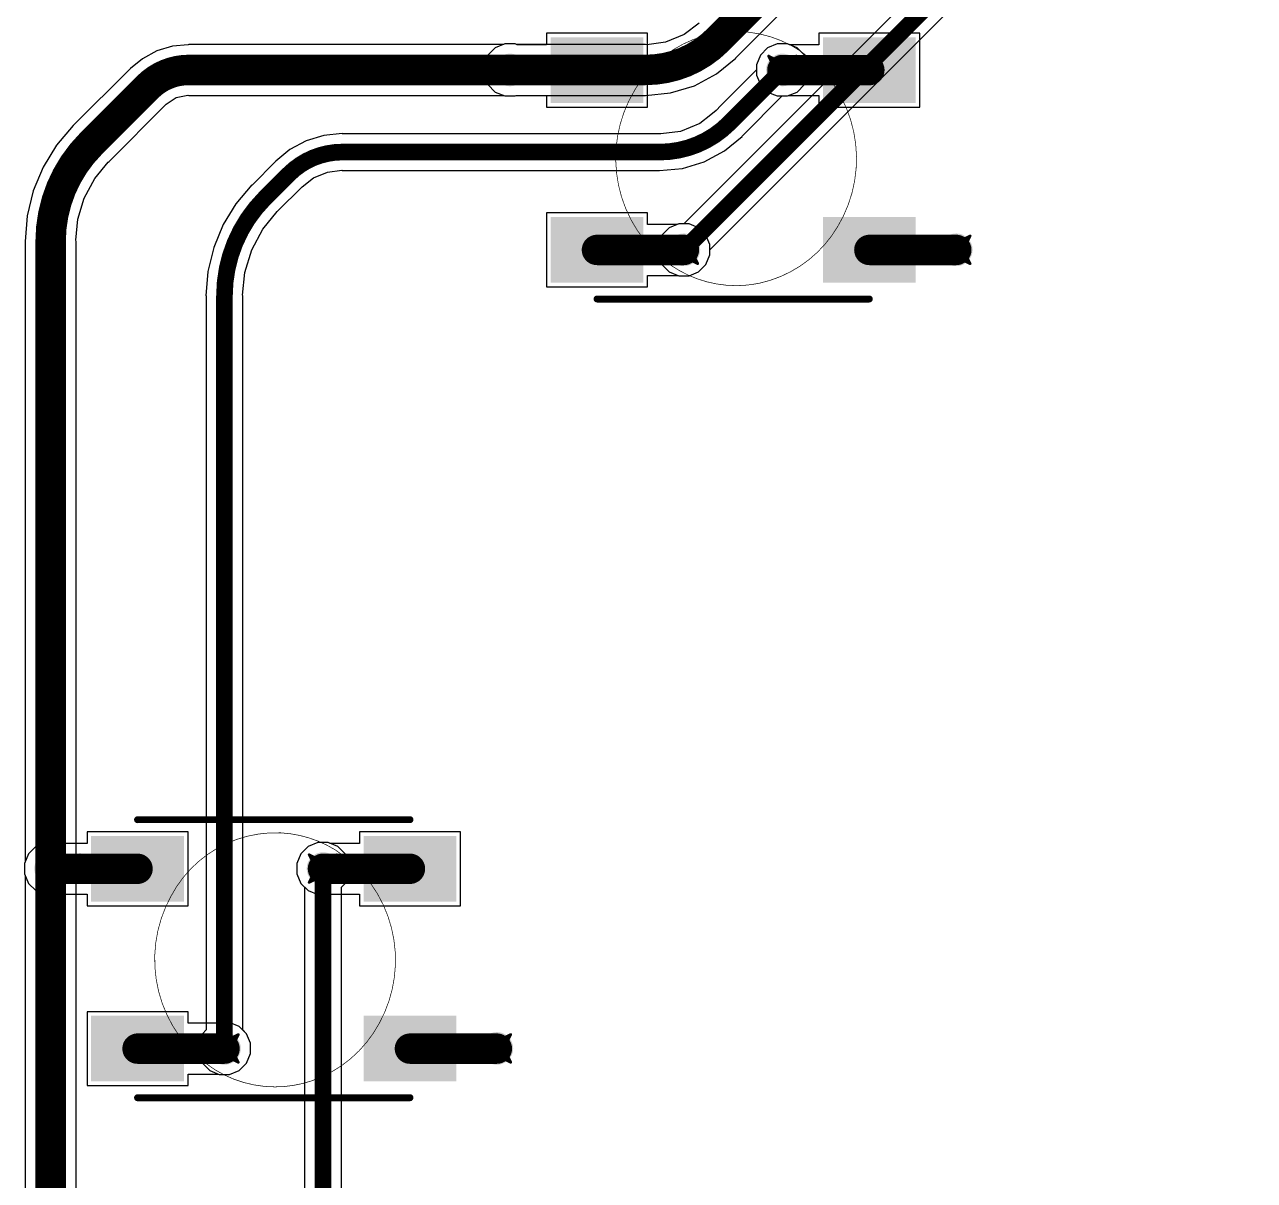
# Model space of a CAD drawing. Header units: inches. Extents: x -11 to 1110, y -7 to 455.
# Drawn here: x 290.37 to 312.95, y 221.21 to 242.42 of the extents above; entities that cross this region are included whole.
import ezdxf

# ---------------------------------------------------------------- set-up
doc = ezdxf.new("R2010")
doc.units = ezdxf.units.IN
for name, color, linetype in [('Bottom Layer', 5, 'Continuous'), ('Drill Drawing', 1, 'Continuous'), ('Mechanical 7', 56, 'Continuous'), ('Top Layer', 1, 'Continuous'), ('Top Overlay', 2, 'Continuous'), ('Top Paste', 8, 'Continuous'), ('Top Solder', 216, 'Continuous'), ('Via Holes', 16, 'Continuous')]:
    doc.layers.add(name, color=color, linetype=linetype)

msp = doc.modelspace()

# ---------------------------------------------------------------- hatches: boundary and pattern name
at = {"layer": 'Bottom Layer'}
h = msp.add_hatch(color=5, dxfattribs=at)
edge = h.paths.add_edge_path()
edge.add_arc((299.285, 241.588), 0.3, 0, 360)
h = msp.add_hatch(color=5, dxfattribs=at)
edge = h.paths.add_edge_path()
edge.add_arc((304.285, 241.588), 0.3, 0, 360)
h = msp.add_hatch(color=5, dxfattribs=at)
edge = h.paths.add_edge_path()
edge.add_arc((302.476, 238.288), 0.3, 0, 360)
h = msp.add_hatch(color=5, dxfattribs=at)
edge = h.paths.add_edge_path()
edge.add_arc((307.476, 238.288), 0.3, 0, 360)
h = msp.add_hatch(color=5, dxfattribs=at)
edge = h.paths.add_edge_path()
edge.add_arc((290.852, 226.933), 0.3, 0, 360)
h = msp.add_hatch(color=5, dxfattribs=at)
edge = h.paths.add_edge_path()
edge.add_arc((295.852, 226.933), 0.3, 0, 360)
h = msp.add_hatch(color=5, dxfattribs=at)
edge = h.paths.add_edge_path()
edge.add_arc((294.043, 223.633), 0.3, 0, 360)
h = msp.add_hatch(color=5, dxfattribs=at)
edge = h.paths.add_edge_path()
edge.add_arc((299.043, 223.633), 0.3, 0, 360)
at = {"layer": 'Top Layer'}
for points in [[(300.131, 242.085), (301.631, 242.085), (301.631, 241.085), (300.131, 241.085)], [(306.631, 241.085), (305.131, 241.085), (305.131, 242.085), (306.631, 242.085)], [(300.131, 238.785), (301.631, 238.785), (301.631, 237.785), (300.131, 237.785)], [(305.131, 238.785), (306.631, 238.785), (306.631, 237.785), (305.131, 237.785)], [(291.698, 227.429), (293.198, 227.429), (293.198, 226.429), (291.698, 226.429)], [(298.198, 226.429), (296.698, 226.429), (296.698, 227.429), (298.198, 227.429)], [(291.698, 224.129), (293.198, 224.129), (293.198, 223.129), (291.698, 223.129)], [(296.698, 224.129), (298.198, 224.129), (298.198, 223.129), (296.698, 223.129)]]:
    msp.add_hatch(color=1, dxfattribs=at).paths.add_polyline_path(points)
h = msp.add_hatch(color=1, dxfattribs=at)
edge = h.paths.add_edge_path()
edge.add_arc((299.285, 241.588), 0.3, 0, 360)
h = msp.add_hatch(color=1, dxfattribs=at)
edge = h.paths.add_edge_path()
edge.add_arc((304.285, 241.588), 0.3, 0, 360)
h = msp.add_hatch(color=1, dxfattribs=at)
edge = h.paths.add_edge_path()
edge.add_arc((302.476, 238.288), 0.3, 0, 360)
h = msp.add_hatch(color=1, dxfattribs=at)
edge = h.paths.add_edge_path()
edge.add_arc((307.476, 238.288), 0.3, 0, 360)
h = msp.add_hatch(color=1, dxfattribs=at)
edge = h.paths.add_edge_path()
edge.add_arc((290.852, 226.933), 0.3, 0, 360)
h = msp.add_hatch(color=1, dxfattribs=at)
edge = h.paths.add_edge_path()
edge.add_arc((295.852, 226.933), 0.3, 0, 360)
h = msp.add_hatch(color=1, dxfattribs=at)
edge = h.paths.add_edge_path()
edge.add_arc((294.043, 223.633), 0.3, 0, 360)
h = msp.add_hatch(color=1, dxfattribs=at)
edge = h.paths.add_edge_path()
edge.add_arc((299.043, 223.633), 0.3, 0, 360)
at = {"layer": 'Top Paste'}
for points in [[(300.131, 242.085), (301.631, 242.085), (301.631, 241.085), (300.131, 241.085)], [(306.631, 241.085), (305.131, 241.085), (305.131, 242.085), (306.631, 242.085)], [(300.131, 238.785), (301.631, 238.785), (301.631, 237.785), (300.131, 237.785)], [(305.131, 238.785), (306.631, 238.785), (306.631, 237.785), (305.131, 237.785)], [(291.698, 227.429), (293.198, 227.429), (293.198, 226.429), (291.698, 226.429)], [(298.198, 226.429), (296.698, 226.429), (296.698, 227.429), (298.198, 227.429)], [(291.698, 224.129), (293.198, 224.129), (293.198, 223.129), (291.698, 223.129)], [(296.698, 224.129), (298.198, 224.129), (298.198, 223.129), (296.698, 223.129)]]:
    msp.add_hatch(color=8, dxfattribs=at).paths.add_polyline_path(points)
at = {"layer": 'Top Solder'}
for points in [[(300.029, 242.187), (301.732, 242.187), (301.732, 240.983), (300.029, 240.983)], [(306.732, 240.983), (305.029, 240.983), (305.029, 242.187), (306.732, 242.187)], [(300.029, 238.887), (301.732, 238.887), (301.732, 237.683), (300.029, 237.683)], [(305.029, 238.887), (306.732, 238.887), (306.732, 237.683), (305.029, 237.683)], [(291.596, 227.531), (293.299, 227.531), (293.299, 226.328), (291.596, 226.328)], [(298.299, 226.328), (296.596, 226.328), (296.596, 227.531), (298.299, 227.531)], [(291.596, 224.231), (293.299, 224.231), (293.299, 223.028), (291.596, 223.028)], [(296.596, 224.231), (298.299, 224.231), (298.299, 223.028), (296.596, 223.028)]]:
    msp.add_hatch(color=216, dxfattribs=at).paths.add_polyline_path(points)
at = {"layer": 'Via Holes'}
h = msp.add_hatch(color=7, dxfattribs=at)
edge = h.paths.add_edge_path()
edge.add_arc((299.285, 241.588), 0.15, 0, 360)
h = msp.add_hatch(color=7, dxfattribs=at)
edge = h.paths.add_edge_path()
edge.add_arc((304.285, 241.588), 0.15, 0, 360)
h = msp.add_hatch(color=7, dxfattribs=at)
edge = h.paths.add_edge_path()
edge.add_arc((302.476, 238.288), 0.15, 0, 360)
h = msp.add_hatch(color=7, dxfattribs=at)
edge = h.paths.add_edge_path()
edge.add_arc((307.476, 238.288), 0.15, 0, 360)
h = msp.add_hatch(color=7, dxfattribs=at)
edge = h.paths.add_edge_path()
edge.add_arc((290.852, 226.933), 0.15, 0, 360)
h = msp.add_hatch(color=7, dxfattribs=at)
edge = h.paths.add_edge_path()
edge.add_arc((295.852, 226.933), 0.15, 0, 360)
h = msp.add_hatch(color=7, dxfattribs=at)
edge = h.paths.add_edge_path()
edge.add_arc((294.043, 223.633), 0.15, 0, 360)
h = msp.add_hatch(color=7, dxfattribs=at)
edge = h.paths.add_edge_path()
edge.add_arc((299.043, 223.633), 0.15, 0, 360)

# ---------------------------------------------------------------- linework, layer by layer
at = {"layer": 'Bottom Layer'}
for p, q in [((312.472, 248.761), (302.478, 238.766)), ((302.954, 238.29), (312.948, 248.285)), ((303.428, 241.809), (308.04, 246.421)), ((302.754, 242.446), (302.481, 242.236)), ((302.481, 242.236), (302.138, 242.095)), ((293.091, 242.023), (292.803, 241.936)), ((293.375, 242.051), (293.091, 242.023)), ((293.391, 242.055), (293.375, 242.051)), ((299.162, 242.055), (293.391, 242.055)), ((299.19, 242.066), (299.162, 242.055)), ((299.38, 242.066), (299.19, 242.066)), ((299.408, 242.055), (299.38, 242.066)), ((301.771, 242.055), (299.408, 242.055)), ((301.796, 242.049), (301.771, 242.055)), ((302.138, 242.095), (301.796, 242.049)), ((304.19, 242.066), (304.014, 241.993)), ((304.38, 242.066), (304.19, 242.066)), ((304.556, 241.993), (304.38, 242.066)), ((292.538, 241.794), (292.317, 241.613)), ((292.803, 241.936), (292.538, 241.794)), ((303.074, 241.515), (303.429, 241.807)), ((303.429, 241.807), (303.428, 241.809)), ((303.88, 241.859), (303.807, 241.683)), ((304.014, 241.993), (303.88, 241.859)), ((304.69, 241.859), (304.556, 241.993)), ((304.763, 241.683), (304.69, 241.859)), ((292.304, 241.604), (291.266, 240.567)), ((292.317, 241.613), (292.304, 241.604)), ((303.807, 241.587), (303.155, 240.934)), ((303.807, 241.683), (303.807, 241.587)), ((304.763, 241.493), (304.763, 241.683)), ((302.668, 241.298), (303.074, 241.515)), ((304.556, 241.183), (304.69, 241.318)), ((304.69, 241.318), (304.763, 241.493)), ((293.156, 241.084), (293.371, 241.126)), ((293.371, 241.126), (293.391, 241.122)), ((293.391, 241.122), (299.162, 241.122)), ((299.162, 241.122), (299.19, 241.111)), ((299.19, 241.111), (299.38, 241.111)), ((299.38, 241.111), (299.408, 241.122)), ((299.408, 241.122), (301.771, 241.122)), ((301.771, 241.12), (302.228, 241.165)), ((301.771, 241.122), (301.771, 241.12)), ((302.228, 241.165), (302.668, 241.298)), ((303.543, 240.37), (304.283, 241.111)), ((304.283, 241.111), (304.38, 241.111)), ((304.38, 241.111), (304.556, 241.183)), ((291.926, 239.908), (292.963, 240.945)), ((292.963, 240.945), (292.974, 240.962)), ((292.974, 240.962), (293.156, 241.084)), ((303.155, 240.934), (303.067, 240.846)), ((302.973, 240.766), (302.767, 240.608)), ((303.067, 240.846), (302.973, 240.766)), ((291.266, 240.567), (290.96, 240.208)), ((291.266, 240.567), (291.266, 240.567)), ((296.205, 240.419), (295.869, 240.386)), ((296.205, 240.417), (296.205, 240.419)), ((302.031, 240.417), (296.205, 240.417)), ((302.051, 240.414), (302.031, 240.417)), ((302.412, 240.461), (302.051, 240.414)), ((302.767, 240.608), (302.412, 240.461)), ((290.96, 240.208), (290.713, 239.806)), ((295.545, 240.288), (295.246, 240.128)), ((295.869, 240.386), (295.545, 240.288)), ((303.221, 240.101), (303.546, 240.368)), ((303.546, 240.368), (303.543, 240.37)), ((303.543, 240.37), (303.543, 240.37)), ((295.246, 240.128), (294.985, 239.914)), ((302.851, 239.903), (303.221, 240.101)), ((290.713, 239.806), (290.533, 239.37)), ((291.663, 239.597), (291.908, 239.896)), ((291.908, 239.896), (291.926, 239.908)), ((294.986, 239.912), (294.549, 239.476)), ((294.985, 239.914), (294.986, 239.912)), ((295.933, 239.711), (296.197, 239.746)), ((296.197, 239.746), (296.205, 239.744)), ((296.205, 239.744), (302.031, 239.744)), ((302.031, 239.74), (302.449, 239.781)), ((302.031, 239.744), (302.031, 239.74)), ((302.449, 239.781), (302.851, 239.903)), ((291.47, 239.237), (291.663, 239.597)), ((295.467, 239.443), (295.679, 239.606)), ((295.679, 239.606), (295.933, 239.711)), ((290.533, 239.37), (290.423, 238.912)), ((294.548, 239.477), (294.254, 239.134)), ((294.549, 239.476), (294.548, 239.477)), ((295.025, 239), (295.462, 239.436)), ((295.462, 239.436), (295.467, 239.443)), ((291.352, 238.847), (291.47, 239.237)), ((294.254, 239.134), (294.018, 238.749)), ((290.423, 238.912), (290.386, 238.441)), ((291.314, 238.462), (291.352, 238.847)), ((294.748, 238.668), (295.013, 238.991)), ((295.013, 238.991), (295.025, 239)), ((294.018, 238.749), (293.845, 238.331)), ((294.544, 238.286), (294.748, 238.668)), ((302.206, 238.693), (302.071, 238.559)), ((302.381, 238.766), (302.206, 238.693)), ((302.478, 238.766), (302.381, 238.766)), ((290.386, 238.441), (290.386, 238.441)), ((290.386, 238.441), (290.386, 227.056)), ((291.318, 238.441), (291.314, 238.462)), ((291.318, 227.056), (291.318, 238.441)), ((302.071, 238.559), (301.998, 238.383)), ((301.998, 238.383), (301.998, 238.193)), ((293.845, 238.331), (293.74, 237.892)), ((294.418, 237.872), (294.544, 238.286)), ((301.998, 238.193), (302.071, 238.018)), ((302.881, 238.018), (302.954, 238.193)), ((302.954, 238.193), (302.954, 238.29)), ((302.071, 238.018), (302.206, 237.883)), ((302.747, 237.883), (302.881, 238.018)), ((293.74, 237.892), (293.704, 237.442)), ((294.377, 237.456), (294.418, 237.872)), ((302.206, 237.883), (302.381, 237.811)), ((302.381, 237.811), (302.571, 237.811)), ((302.571, 237.811), (302.747, 237.883)), ((293.704, 237.442), (293.707, 237.442)), ((293.707, 237.442), (293.707, 223.972)), ((294.38, 237.442), (294.377, 237.456)), ((294.38, 223.972), (294.38, 237.442)), ((295.582, 227.338), (295.447, 227.203)), ((295.757, 227.41), (295.582, 227.338)), ((295.947, 227.41), (295.757, 227.41)), ((296.123, 227.338), (295.947, 227.41)), ((296.257, 227.203), (296.123, 227.338)), ((295.447, 227.203), (295.374, 227.028)), ((296.33, 227.028), (296.257, 227.203)), ((290.386, 227.056), (290.374, 227.028)), ((290.374, 227.028), (290.374, 226.838)), ((291.33, 227.028), (291.318, 227.056)), ((291.33, 226.838), (291.33, 227.028)), ((295.374, 227.028), (295.374, 226.838)), ((296.33, 226.838), (296.33, 227.028)), ((290.374, 226.838), (290.386, 226.809)), ((290.386, 226.809), (290.386, 217.863)), ((291.318, 226.809), (291.33, 226.838)), ((291.318, 217.863), (291.318, 226.809)), ((295.374, 226.838), (295.447, 226.662)), ((295.447, 226.662), (295.515, 226.594)), ((296.189, 226.594), (296.257, 226.662)), ((296.257, 226.662), (296.33, 226.838)), ((295.515, 226.594), (295.515, 219.254)), ((296.189, 219.254), (296.189, 226.594)), ((293.707, 223.972), (293.638, 223.903)), ((294.448, 223.903), (294.38, 223.972)), ((293.638, 223.903), (293.566, 223.728)), ((293.566, 223.728), (293.566, 223.538)), ((294.521, 223.728), (294.448, 223.903)), ((294.521, 223.538), (294.521, 223.728)), ((293.566, 223.538), (293.638, 223.362)), ((294.448, 223.362), (294.521, 223.538)), ((293.638, 223.362), (293.773, 223.228)), ((294.314, 223.228), (294.448, 223.362)), ((293.773, 223.228), (293.948, 223.155)), ((293.948, 223.155), (294.138, 223.155)), ((294.138, 223.155), (294.314, 223.228))]:
    msp.add_line(p, q, dxfattribs=at)
for points in [[(302.476, 238.288, 0.305, 0.305, 0), (312.71, 248.523, 0.305, 0.305, 0)], [(303.098, 242.138, 0.559, 0.559, 0), (307.71, 246.75, 0.559, 0.559, 0)], [(303.098, 242.138, 0.559, 0.559, -0.198912), (301.771, 241.588, 0.559, 0.559, 0)], [(292.633, 241.275, 0.559, 0.559, -0.198912), (293.391, 241.588, 0.559, 0.559, 0)], [(293.391, 241.588, 0.559, 0.559, 0), (299.285, 241.588, 0.559, 0.559, 0)], [(299.285, 241.588, 0.559, 0.559, 0), (301.771, 241.588, 0.559, 0.559, 0)], [(291.596, 240.237, 0.559, 0.559, 0), (292.633, 241.275, 0.559, 0.559, 0)], [(303.305, 240.608, 0.305, 0.305, 0), (304.285, 241.588, 0.305, 0.305, 0)], [(303.305, 240.608, 0.305, 0.305, -0.198912), (302.031, 240.081, 0.305, 0.305, 0)], [(290.852, 238.441, 0.559, 0.559, -0.198912), (291.596, 240.237, 0.559, 0.559, 0)], [(295.224, 239.674, 0.305, 0.305, -0.198912), (296.205, 240.081, 0.305, 0.305, 0)], [(296.205, 240.081, 0.305, 0.305, 0), (302.031, 240.081, 0.305, 0.305, 0)], [(294.787, 239.238, 0.305, 0.305, 0), (295.224, 239.674, 0.305, 0.305, 0)], [(294.043, 237.442, 0.305, 0.305, -0.198912), (294.787, 239.238, 0.305, 0.305, 0)], [(290.852, 226.933, 0.559, 0.559, 0), (290.852, 238.441, 0.559, 0.559, 0)], [(294.043, 223.633, 0.305, 0.305, 0), (294.043, 237.442, 0.305, 0.305, 0)], [(290.852, 217.863, 0.559, 0.559, 0), (290.852, 226.933, 0.559, 0.559, 0)], [(295.852, 219.254, 0.305, 0.305, 0), (295.852, 226.933, 0.305, 0.305, 0)]]:
    msp.add_lwpolyline(points, format="xyseb", dxfattribs=at)
for points in [[(302.959, 242.138, 0.279, 0.279, 1), (303.238, 242.138, 0.279, 0.279, 1)], [(302.959, 242.138, 0.279, 0.279, 1), (303.238, 242.138, 0.279, 0.279, 1)], [(293.251, 241.588, 0.279, 0.279, 1), (293.531, 241.588, 0.279, 0.279, 1)], [(293.251, 241.588, 0.279, 0.279, 1), (293.531, 241.588, 0.279, 0.279, 1)], [(299.145, 241.588, 0.279, 0.279, 1), (299.425, 241.588, 0.279, 0.279, 1)], [(299.145, 241.588, 0.279, 0.279, 1), (299.425, 241.588, 0.279, 0.279, 1)], [(301.631, 241.588, 0.279, 0.279, 1), (301.911, 241.588, 0.279, 0.279, 1)], [(301.631, 241.588, 0.279, 0.279, 1), (301.911, 241.588, 0.279, 0.279, 1)], [(292.494, 241.275, 0.279, 0.279, 1), (292.773, 241.275, 0.279, 0.279, 1)], [(292.494, 241.275, 0.279, 0.279, 1), (292.773, 241.275, 0.279, 0.279, 1)], [(304.209, 241.588, 0.152, 0.152, 1), (304.361, 241.588, 0.152, 0.152, 1)], [(303.229, 240.608, 0.152, 0.152, 1), (303.381, 240.608, 0.152, 0.152, 1)], [(303.229, 240.608, 0.152, 0.152, 1), (303.381, 240.608, 0.152, 0.152, 1)], [(291.456, 240.237, 0.279, 0.279, 1), (291.736, 240.237, 0.279, 0.279, 1)], [(291.456, 240.237, 0.279, 0.279, 1), (291.736, 240.237, 0.279, 0.279, 1)], [(296.129, 240.081, 0.152, 0.152, 1), (296.282, 240.081, 0.152, 0.152, 1)], [(296.129, 240.081, 0.152, 0.152, 1), (296.282, 240.081, 0.152, 0.152, 1)], [(301.955, 240.081, 0.152, 0.152, 1), (302.108, 240.081, 0.152, 0.152, 1)], [(301.955, 240.081, 0.152, 0.152, 1), (302.108, 240.081, 0.152, 0.152, 1)], [(295.148, 239.674, 0.152, 0.152, 1), (295.3, 239.674, 0.152, 0.152, 1)], [(295.148, 239.674, 0.152, 0.152, 1), (295.3, 239.674, 0.152, 0.152, 1)], [(294.711, 239.238, 0.152, 0.152, 1), (294.864, 239.238, 0.152, 0.152, 1)], [(294.711, 239.238, 0.152, 0.152, 1), (294.864, 239.238, 0.152, 0.152, 1)], [(290.712, 238.441, 0.279, 0.279, 1), (290.992, 238.441, 0.279, 0.279, 1)], [(290.712, 238.441, 0.279, 0.279, 1), (290.992, 238.441, 0.279, 0.279, 1)], [(302.4, 238.288, 0.152, 0.152, 1), (302.552, 238.288, 0.152, 0.152, 1)], [(293.967, 237.442, 0.152, 0.152, 1), (294.12, 237.442, 0.152, 0.152, 1)], [(293.967, 237.442, 0.152, 0.152, 1), (294.12, 237.442, 0.152, 0.152, 1)], [(290.712, 226.933, 0.279, 0.279, 1), (290.992, 226.933, 0.279, 0.279, 1)], [(290.712, 226.933, 0.279, 0.279, 1), (290.992, 226.933, 0.279, 0.279, 1)], [(295.776, 226.933, 0.152, 0.152, 1), (295.928, 226.933, 0.152, 0.152, 1)], [(293.967, 223.633, 0.152, 0.152, 1), (294.12, 223.633, 0.152, 0.152, 1)]]:
    msp.add_lwpolyline(points, format="xyseb", close=True, dxfattribs=at)
at = {"layer": 'Drill Drawing'}
for points in [[(299.031, 241.842, 0.0508, 0.0508, 0), (299.285, 241.715, 0.0508, 0.0508, 0)], [(299.031, 241.842, 0.0508, 0.0508, 0), (299.158, 241.588, 0.0508, 0.0508, 0)], [(299.285, 241.715, 0.0508, 0.0508, 0), (299.539, 241.842, 0.0508, 0.0508, 0)], [(299.412, 241.588, 0.0508, 0.0508, 0), (299.539, 241.842, 0.0508, 0.0508, 0)], [(304.031, 241.842, 0.0508, 0.0508, 0), (304.285, 241.715, 0.0508, 0.0508, 0)], [(304.031, 241.842, 0.0508, 0.0508, 0), (304.158, 241.588, 0.0508, 0.0508, 0)], [(304.285, 241.715, 0.0508, 0.0508, 0), (304.539, 241.842, 0.0508, 0.0508, 0)], [(304.412, 241.588, 0.0508, 0.0508, 0), (304.539, 241.842, 0.0508, 0.0508, 0)], [(299.031, 241.334, 0.0508, 0.0508, 0), (299.158, 241.588, 0.0508, 0.0508, 0)], [(299.412, 241.588, 0.0508, 0.0508, 0), (299.539, 241.334, 0.0508, 0.0508, 0)], [(304.031, 241.334, 0.0508, 0.0508, 0), (304.158, 241.588, 0.0508, 0.0508, 0)], [(304.412, 241.588, 0.0508, 0.0508, 0), (304.539, 241.334, 0.0508, 0.0508, 0)], [(299.031, 241.334, 0.0508, 0.0508, 0), (299.285, 241.461, 0.0508, 0.0508, 0)], [(299.285, 241.461, 0.0508, 0.0508, 0), (299.539, 241.334, 0.0508, 0.0508, 0)], [(304.031, 241.334, 0.0508, 0.0508, 0), (304.285, 241.461, 0.0508, 0.0508, 0)], [(304.285, 241.461, 0.0508, 0.0508, 0), (304.539, 241.334, 0.0508, 0.0508, 0)], [(302.222, 238.542, 0.0508, 0.0508, 0), (302.476, 238.415, 0.0508, 0.0508, 0)], [(302.222, 238.542, 0.0508, 0.0508, 0), (302.349, 238.288, 0.0508, 0.0508, 0)], [(302.476, 238.415, 0.0508, 0.0508, 0), (302.73, 238.542, 0.0508, 0.0508, 0)], [(302.603, 238.288, 0.0508, 0.0508, 0), (302.73, 238.542, 0.0508, 0.0508, 0)], [(307.222, 238.542, 0.0508, 0.0508, 0), (307.476, 238.415, 0.0508, 0.0508, 0)], [(307.222, 238.542, 0.0508, 0.0508, 0), (307.349, 238.288, 0.0508, 0.0508, 0)], [(307.476, 238.415, 0.0508, 0.0508, 0), (307.73, 238.542, 0.0508, 0.0508, 0)], [(307.603, 238.288, 0.0508, 0.0508, 0), (307.73, 238.542, 0.0508, 0.0508, 0)], [(302.222, 238.034, 0.0508, 0.0508, 0), (302.349, 238.288, 0.0508, 0.0508, 0)], [(302.222, 238.034, 0.0508, 0.0508, 0), (302.476, 238.161, 0.0508, 0.0508, 0)], [(302.476, 238.161, 0.0508, 0.0508, 0), (302.73, 238.034, 0.0508, 0.0508, 0)], [(302.603, 238.288, 0.0508, 0.0508, 0), (302.73, 238.034, 0.0508, 0.0508, 0)], [(307.222, 238.034, 0.0508, 0.0508, 0), (307.349, 238.288, 0.0508, 0.0508, 0)], [(307.222, 238.034, 0.0508, 0.0508, 0), (307.476, 238.161, 0.0508, 0.0508, 0)], [(307.476, 238.161, 0.0508, 0.0508, 0), (307.73, 238.034, 0.0508, 0.0508, 0)], [(307.603, 238.288, 0.0508, 0.0508, 0), (307.73, 238.034, 0.0508, 0.0508, 0)], [(290.598, 227.187, 0.0508, 0.0508, 0), (290.852, 227.06, 0.0508, 0.0508, 0)], [(290.598, 227.187, 0.0508, 0.0508, 0), (290.725, 226.933, 0.0508, 0.0508, 0)], [(290.852, 227.06, 0.0508, 0.0508, 0), (291.106, 227.187, 0.0508, 0.0508, 0)], [(290.979, 226.933, 0.0508, 0.0508, 0), (291.106, 227.187, 0.0508, 0.0508, 0)], [(295.598, 227.187, 0.0508, 0.0508, 0), (295.852, 227.06, 0.0508, 0.0508, 0)], [(295.598, 227.187, 0.0508, 0.0508, 0), (295.725, 226.933, 0.0508, 0.0508, 0)], [(295.852, 227.06, 0.0508, 0.0508, 0), (296.106, 227.187, 0.0508, 0.0508, 0)], [(295.979, 226.933, 0.0508, 0.0508, 0), (296.106, 227.187, 0.0508, 0.0508, 0)], [(290.598, 226.679, 0.0508, 0.0508, 0), (290.725, 226.933, 0.0508, 0.0508, 0)], [(290.979, 226.933, 0.0508, 0.0508, 0), (291.106, 226.679, 0.0508, 0.0508, 0)], [(295.598, 226.679, 0.0508, 0.0508, 0), (295.725, 226.933, 0.0508, 0.0508, 0)], [(295.979, 226.933, 0.0508, 0.0508, 0), (296.106, 226.679, 0.0508, 0.0508, 0)], [(290.598, 226.679, 0.0508, 0.0508, 0), (290.852, 226.806, 0.0508, 0.0508, 0)], [(290.852, 226.806, 0.0508, 0.0508, 0), (291.106, 226.679, 0.0508, 0.0508, 0)], [(295.598, 226.679, 0.0508, 0.0508, 0), (295.852, 226.806, 0.0508, 0.0508, 0)], [(295.852, 226.806, 0.0508, 0.0508, 0), (296.106, 226.679, 0.0508, 0.0508, 0)], [(293.789, 223.887, 0.0508, 0.0508, 0), (294.043, 223.76, 0.0508, 0.0508, 0)], [(293.789, 223.887, 0.0508, 0.0508, 0), (293.916, 223.633, 0.0508, 0.0508, 0)], [(294.043, 223.76, 0.0508, 0.0508, 0), (294.297, 223.887, 0.0508, 0.0508, 0)], [(294.17, 223.633, 0.0508, 0.0508, 0), (294.297, 223.887, 0.0508, 0.0508, 0)], [(298.789, 223.887, 0.0508, 0.0508, 0), (299.043, 223.76, 0.0508, 0.0508, 0)], [(298.789, 223.887, 0.0508, 0.0508, 0), (298.916, 223.633, 0.0508, 0.0508, 0)], [(299.043, 223.76, 0.0508, 0.0508, 0), (299.297, 223.887, 0.0508, 0.0508, 0)], [(299.17, 223.633, 0.0508, 0.0508, 0), (299.297, 223.887, 0.0508, 0.0508, 0)], [(293.789, 223.379, 0.0508, 0.0508, 0), (293.916, 223.633, 0.0508, 0.0508, 0)], [(293.789, 223.379, 0.0508, 0.0508, 0), (294.043, 223.506, 0.0508, 0.0508, 0)], [(294.043, 223.506, 0.0508, 0.0508, 0), (294.297, 223.379, 0.0508, 0.0508, 0)], [(294.17, 223.633, 0.0508, 0.0508, 0), (294.297, 223.379, 0.0508, 0.0508, 0)], [(298.789, 223.379, 0.0508, 0.0508, 0), (298.916, 223.633, 0.0508, 0.0508, 0)], [(298.789, 223.379, 0.0508, 0.0508, 0), (299.043, 223.506, 0.0508, 0.0508, 0)], [(299.043, 223.506, 0.0508, 0.0508, 0), (299.297, 223.379, 0.0508, 0.0508, 0)], [(299.17, 223.633, 0.0508, 0.0508, 0), (299.297, 223.379, 0.0508, 0.0508, 0)]]:
    msp.add_lwpolyline(points, format="xyseb", dxfattribs=at)
for points in [[(299.018, 241.842, 0.0254, 0.0254, 1), (299.044, 241.842, 0.0254, 0.0254, 1)], [(299.018, 241.842, 0.0254, 0.0254, 1), (299.044, 241.842, 0.0254, 0.0254, 1)], [(299.526, 241.842, 0.0254, 0.0254, 1), (299.552, 241.842, 0.0254, 0.0254, 1)], [(299.526, 241.842, 0.0254, 0.0254, 1), (299.552, 241.842, 0.0254, 0.0254, 1)], [(304.018, 241.842, 0.0254, 0.0254, 1), (304.044, 241.842, 0.0254, 0.0254, 1)], [(304.018, 241.842, 0.0254, 0.0254, 1), (304.044, 241.842, 0.0254, 0.0254, 1)], [(304.526, 241.842, 0.0254, 0.0254, 1), (304.552, 241.842, 0.0254, 0.0254, 1)], [(304.526, 241.842, 0.0254, 0.0254, 1), (304.552, 241.842, 0.0254, 0.0254, 1)], [(299.145, 241.588, 0.0254, 0.0254, 1), (299.171, 241.588, 0.0254, 0.0254, 1)], [(299.145, 241.588, 0.0254, 0.0254, 1), (299.171, 241.588, 0.0254, 0.0254, 1)], [(299.272, 241.715, 0.0254, 0.0254, 1), (299.298, 241.715, 0.0254, 0.0254, 1)], [(299.272, 241.715, 0.0254, 0.0254, 1), (299.298, 241.715, 0.0254, 0.0254, 1)], [(299.399, 241.588, 0.0254, 0.0254, 1), (299.425, 241.588, 0.0254, 0.0254, 1)], [(299.399, 241.588, 0.0254, 0.0254, 1), (299.425, 241.588, 0.0254, 0.0254, 1)], [(304.145, 241.588, 0.0254, 0.0254, 1), (304.171, 241.588, 0.0254, 0.0254, 1)], [(304.145, 241.588, 0.0254, 0.0254, 1), (304.171, 241.588, 0.0254, 0.0254, 1)], [(304.272, 241.715, 0.0254, 0.0254, 1), (304.298, 241.715, 0.0254, 0.0254, 1)], [(304.272, 241.715, 0.0254, 0.0254, 1), (304.298, 241.715, 0.0254, 0.0254, 1)], [(304.399, 241.588, 0.0254, 0.0254, 1), (304.425, 241.588, 0.0254, 0.0254, 1)], [(304.399, 241.588, 0.0254, 0.0254, 1), (304.425, 241.588, 0.0254, 0.0254, 1)], [(299.018, 241.334, 0.0254, 0.0254, 1), (299.044, 241.334, 0.0254, 0.0254, 1)], [(299.018, 241.334, 0.0254, 0.0254, 1), (299.044, 241.334, 0.0254, 0.0254, 1)], [(299.272, 241.461, 0.0254, 0.0254, 1), (299.298, 241.461, 0.0254, 0.0254, 1)], [(299.272, 241.461, 0.0254, 0.0254, 1), (299.298, 241.461, 0.0254, 0.0254, 1)], [(299.526, 241.334, 0.0254, 0.0254, 1), (299.552, 241.334, 0.0254, 0.0254, 1)], [(299.526, 241.334, 0.0254, 0.0254, 1), (299.552, 241.334, 0.0254, 0.0254, 1)], [(304.018, 241.334, 0.0254, 0.0254, 1), (304.044, 241.334, 0.0254, 0.0254, 1)], [(304.018, 241.334, 0.0254, 0.0254, 1), (304.044, 241.334, 0.0254, 0.0254, 1)], [(304.272, 241.461, 0.0254, 0.0254, 1), (304.298, 241.461, 0.0254, 0.0254, 1)], [(304.272, 241.461, 0.0254, 0.0254, 1), (304.298, 241.461, 0.0254, 0.0254, 1)], [(304.526, 241.334, 0.0254, 0.0254, 1), (304.552, 241.334, 0.0254, 0.0254, 1)], [(304.526, 241.334, 0.0254, 0.0254, 1), (304.552, 241.334, 0.0254, 0.0254, 1)], [(302.21, 238.542, 0.0254, 0.0254, 1), (302.235, 238.542, 0.0254, 0.0254, 1)], [(302.21, 238.542, 0.0254, 0.0254, 1), (302.235, 238.542, 0.0254, 0.0254, 1)], [(302.464, 238.415, 0.0254, 0.0254, 1), (302.489, 238.415, 0.0254, 0.0254, 1)], [(302.464, 238.415, 0.0254, 0.0254, 1), (302.489, 238.415, 0.0254, 0.0254, 1)], [(302.718, 238.542, 0.0254, 0.0254, 1), (302.743, 238.542, 0.0254, 0.0254, 1)], [(302.718, 238.542, 0.0254, 0.0254, 1), (302.743, 238.542, 0.0254, 0.0254, 1)], [(307.21, 238.542, 0.0254, 0.0254, 1), (307.235, 238.542, 0.0254, 0.0254, 1)], [(307.21, 238.542, 0.0254, 0.0254, 1), (307.235, 238.542, 0.0254, 0.0254, 1)], [(307.464, 238.415, 0.0254, 0.0254, 1), (307.489, 238.415, 0.0254, 0.0254, 1)], [(307.464, 238.415, 0.0254, 0.0254, 1), (307.489, 238.415, 0.0254, 0.0254, 1)], [(307.718, 238.542, 0.0254, 0.0254, 1), (307.743, 238.542, 0.0254, 0.0254, 1)], [(307.718, 238.542, 0.0254, 0.0254, 1), (307.743, 238.542, 0.0254, 0.0254, 1)], [(302.337, 238.288, 0.0254, 0.0254, 1), (302.362, 238.288, 0.0254, 0.0254, 1)], [(302.337, 238.288, 0.0254, 0.0254, 1), (302.362, 238.288, 0.0254, 0.0254, 1)], [(302.464, 238.161, 0.0254, 0.0254, 1), (302.489, 238.161, 0.0254, 0.0254, 1)], [(302.464, 238.161, 0.0254, 0.0254, 1), (302.489, 238.161, 0.0254, 0.0254, 1)], [(302.591, 238.288, 0.0254, 0.0254, 1), (302.616, 238.288, 0.0254, 0.0254, 1)], [(302.591, 238.288, 0.0254, 0.0254, 1), (302.616, 238.288, 0.0254, 0.0254, 1)], [(307.337, 238.288, 0.0254, 0.0254, 1), (307.362, 238.288, 0.0254, 0.0254, 1)], [(307.337, 238.288, 0.0254, 0.0254, 1), (307.362, 238.288, 0.0254, 0.0254, 1)], [(307.464, 238.161, 0.0254, 0.0254, 1), (307.489, 238.161, 0.0254, 0.0254, 1)], [(307.464, 238.161, 0.0254, 0.0254, 1), (307.489, 238.161, 0.0254, 0.0254, 1)], [(307.591, 238.288, 0.0254, 0.0254, 1), (307.616, 238.288, 0.0254, 0.0254, 1)], [(307.591, 238.288, 0.0254, 0.0254, 1), (307.616, 238.288, 0.0254, 0.0254, 1)], [(302.21, 238.034, 0.0254, 0.0254, 1), (302.235, 238.034, 0.0254, 0.0254, 1)], [(302.21, 238.034, 0.0254, 0.0254, 1), (302.235, 238.034, 0.0254, 0.0254, 1)], [(302.718, 238.034, 0.0254, 0.0254, 1), (302.743, 238.034, 0.0254, 0.0254, 1)], [(302.718, 238.034, 0.0254, 0.0254, 1), (302.743, 238.034, 0.0254, 0.0254, 1)], [(307.21, 238.034, 0.0254, 0.0254, 1), (307.235, 238.034, 0.0254, 0.0254, 1)], [(307.21, 238.034, 0.0254, 0.0254, 1), (307.235, 238.034, 0.0254, 0.0254, 1)], [(307.718, 238.034, 0.0254, 0.0254, 1), (307.743, 238.034, 0.0254, 0.0254, 1)], [(307.718, 238.034, 0.0254, 0.0254, 1), (307.743, 238.034, 0.0254, 0.0254, 1)], [(290.585, 227.187, 0.0254, 0.0254, 1), (290.611, 227.187, 0.0254, 0.0254, 1)], [(290.585, 227.187, 0.0254, 0.0254, 1), (290.611, 227.187, 0.0254, 0.0254, 1)], [(291.093, 227.187, 0.0254, 0.0254, 1), (291.119, 227.187, 0.0254, 0.0254, 1)], [(291.093, 227.187, 0.0254, 0.0254, 1), (291.119, 227.187, 0.0254, 0.0254, 1)], [(295.585, 227.187, 0.0254, 0.0254, 1), (295.611, 227.187, 0.0254, 0.0254, 1)], [(295.585, 227.187, 0.0254, 0.0254, 1), (295.611, 227.187, 0.0254, 0.0254, 1)], [(296.093, 227.187, 0.0254, 0.0254, 1), (296.119, 227.187, 0.0254, 0.0254, 1)], [(296.093, 227.187, 0.0254, 0.0254, 1), (296.119, 227.187, 0.0254, 0.0254, 1)], [(290.712, 226.933, 0.0254, 0.0254, 1), (290.738, 226.933, 0.0254, 0.0254, 1)], [(290.712, 226.933, 0.0254, 0.0254, 1), (290.738, 226.933, 0.0254, 0.0254, 1)], [(290.839, 227.06, 0.0254, 0.0254, 1), (290.865, 227.06, 0.0254, 0.0254, 1)], [(290.839, 227.06, 0.0254, 0.0254, 1), (290.865, 227.06, 0.0254, 0.0254, 1)], [(290.966, 226.933, 0.0254, 0.0254, 1), (290.992, 226.933, 0.0254, 0.0254, 1)], [(290.966, 226.933, 0.0254, 0.0254, 1), (290.992, 226.933, 0.0254, 0.0254, 1)], [(295.712, 226.933, 0.0254, 0.0254, 1), (295.738, 226.933, 0.0254, 0.0254, 1)], [(295.712, 226.933, 0.0254, 0.0254, 1), (295.738, 226.933, 0.0254, 0.0254, 1)], [(295.839, 227.06, 0.0254, 0.0254, 1), (295.865, 227.06, 0.0254, 0.0254, 1)], [(295.839, 227.06, 0.0254, 0.0254, 1), (295.865, 227.06, 0.0254, 0.0254, 1)], [(295.966, 226.933, 0.0254, 0.0254, 1), (295.992, 226.933, 0.0254, 0.0254, 1)], [(295.966, 226.933, 0.0254, 0.0254, 1), (295.992, 226.933, 0.0254, 0.0254, 1)], [(290.585, 226.679, 0.0254, 0.0254, 1), (290.611, 226.679, 0.0254, 0.0254, 1)], [(290.585, 226.679, 0.0254, 0.0254, 1), (290.611, 226.679, 0.0254, 0.0254, 1)], [(290.839, 226.806, 0.0254, 0.0254, 1), (290.865, 226.806, 0.0254, 0.0254, 1)], [(290.839, 226.806, 0.0254, 0.0254, 1), (290.865, 226.806, 0.0254, 0.0254, 1)], [(291.093, 226.679, 0.0254, 0.0254, 1), (291.119, 226.679, 0.0254, 0.0254, 1)], [(291.093, 226.679, 0.0254, 0.0254, 1), (291.119, 226.679, 0.0254, 0.0254, 1)], [(295.585, 226.679, 0.0254, 0.0254, 1), (295.611, 226.679, 0.0254, 0.0254, 1)], [(295.585, 226.679, 0.0254, 0.0254, 1), (295.611, 226.679, 0.0254, 0.0254, 1)], [(295.839, 226.806, 0.0254, 0.0254, 1), (295.865, 226.806, 0.0254, 0.0254, 1)], [(295.839, 226.806, 0.0254, 0.0254, 1), (295.865, 226.806, 0.0254, 0.0254, 1)], [(296.093, 226.679, 0.0254, 0.0254, 1), (296.119, 226.679, 0.0254, 0.0254, 1)], [(296.093, 226.679, 0.0254, 0.0254, 1), (296.119, 226.679, 0.0254, 0.0254, 1)], [(293.777, 223.887, 0.0254, 0.0254, 1), (293.802, 223.887, 0.0254, 0.0254, 1)], [(293.777, 223.887, 0.0254, 0.0254, 1), (293.802, 223.887, 0.0254, 0.0254, 1)], [(294.031, 223.76, 0.0254, 0.0254, 1), (294.056, 223.76, 0.0254, 0.0254, 1)], [(294.031, 223.76, 0.0254, 0.0254, 1), (294.056, 223.76, 0.0254, 0.0254, 1)], [(294.285, 223.887, 0.0254, 0.0254, 1), (294.31, 223.887, 0.0254, 0.0254, 1)], [(294.285, 223.887, 0.0254, 0.0254, 1), (294.31, 223.887, 0.0254, 0.0254, 1)], [(298.777, 223.887, 0.0254, 0.0254, 1), (298.802, 223.887, 0.0254, 0.0254, 1)], [(298.777, 223.887, 0.0254, 0.0254, 1), (298.802, 223.887, 0.0254, 0.0254, 1)], [(299.031, 223.76, 0.0254, 0.0254, 1), (299.056, 223.76, 0.0254, 0.0254, 1)], [(299.031, 223.76, 0.0254, 0.0254, 1), (299.056, 223.76, 0.0254, 0.0254, 1)], [(299.285, 223.887, 0.0254, 0.0254, 1), (299.31, 223.887, 0.0254, 0.0254, 1)], [(299.285, 223.887, 0.0254, 0.0254, 1), (299.31, 223.887, 0.0254, 0.0254, 1)], [(293.904, 223.633, 0.0254, 0.0254, 1), (293.929, 223.633, 0.0254, 0.0254, 1)], [(293.904, 223.633, 0.0254, 0.0254, 1), (293.929, 223.633, 0.0254, 0.0254, 1)], [(294.031, 223.506, 0.0254, 0.0254, 1), (294.056, 223.506, 0.0254, 0.0254, 1)], [(294.031, 223.506, 0.0254, 0.0254, 1), (294.056, 223.506, 0.0254, 0.0254, 1)], [(294.158, 223.633, 0.0254, 0.0254, 1), (294.183, 223.633, 0.0254, 0.0254, 1)], [(294.158, 223.633, 0.0254, 0.0254, 1), (294.183, 223.633, 0.0254, 0.0254, 1)], [(298.904, 223.633, 0.0254, 0.0254, 1), (298.929, 223.633, 0.0254, 0.0254, 1)], [(298.904, 223.633, 0.0254, 0.0254, 1), (298.929, 223.633, 0.0254, 0.0254, 1)], [(299.031, 223.506, 0.0254, 0.0254, 1), (299.056, 223.506, 0.0254, 0.0254, 1)], [(299.031, 223.506, 0.0254, 0.0254, 1), (299.056, 223.506, 0.0254, 0.0254, 1)], [(299.158, 223.633, 0.0254, 0.0254, 1), (299.183, 223.633, 0.0254, 0.0254, 1)], [(299.158, 223.633, 0.0254, 0.0254, 1), (299.183, 223.633, 0.0254, 0.0254, 1)], [(293.777, 223.379, 0.0254, 0.0254, 1), (293.802, 223.379, 0.0254, 0.0254, 1)], [(293.777, 223.379, 0.0254, 0.0254, 1), (293.802, 223.379, 0.0254, 0.0254, 1)], [(294.285, 223.379, 0.0254, 0.0254, 1), (294.31, 223.379, 0.0254, 0.0254, 1)], [(294.285, 223.379, 0.0254, 0.0254, 1), (294.31, 223.379, 0.0254, 0.0254, 1)], [(298.777, 223.379, 0.0254, 0.0254, 1), (298.802, 223.379, 0.0254, 0.0254, 1)], [(298.777, 223.379, 0.0254, 0.0254, 1), (298.802, 223.379, 0.0254, 0.0254, 1)], [(299.285, 223.379, 0.0254, 0.0254, 1), (299.31, 223.379, 0.0254, 0.0254, 1)], [(299.285, 223.379, 0.0254, 0.0254, 1), (299.31, 223.379, 0.0254, 0.0254, 1)]]:
    msp.add_lwpolyline(points, format="xyseb", close=True, dxfattribs=at)
at = {"layer": 'Mechanical 7'}
for points in [[(301.575, 241.22, 0.0127, 0.0127, -0.435485), (304.624, 241.929, 0.0127, 0.0127, 0)], [(304.624, 241.929, 0.0127, 0.0127, -0.394056), (305.295, 238.707, 0.0127, 0.0127, 0)], [(302.246, 237.998, 0.0127, 0.0127, -0.394151), (301.575, 241.22, 0.0127, 0.0127, 0)], [(305.295, 238.707, 0.0127, 0.0127, -0.207806), (303.865, 237.675, 0.0127, 0.0127, 0)], [(303.432, 237.63, 0.0127, 0.0127, -0.150396), (302.246, 237.998, 0.0127, 0.0127, 0)], [(303.865, 237.675, 0.0127, 0.0127, -0.052123), (303.432, 237.63, 0.0127, 0.0127, 0)], [(293.062, 226.427, 0.0127, 0.0127, -0.289492), (295.075, 227.589, 0.0127, 0.0127, 0)], [(295.075, 227.589, 0.0127, 0.0127, -0.126002), (296.077, 227.276, 0.0127, 0.0127, 0)], [(296.077, 227.276, 0.0127, 0.0127, -0.394868), (296.884, 224.093, 0.0127, 0.0127, 0)], [(293.869, 223.241, 0.0127, 0.0127, -0.39534), (293.062, 226.427, 0.0127, 0.0127, 0)], [(296.884, 224.093, 0.0127, 0.0127, -0.188813), (295.642, 223.037, 0.0127, 0.0127, 0)], [(294.97, 222.927, 0.0127, 0.0127, -0.138451), (293.869, 223.241, 0.0127, 0.0127, 0)], [(295.642, 223.037, 0.0127, 0.0127, -0.081464), (294.97, 222.927, 0.0127, 0.0127, 0)]]:
    msp.add_lwpolyline(points, format="xyseb", dxfattribs=at)
for points in [[(304.621, 241.929, 0.00635, 0.00635, 1), (304.627, 241.929, 0.00635, 0.00635, 1)], [(304.621, 241.929, 0.00635, 0.00635, 1), (304.627, 241.929, 0.00635, 0.00635, 1)], [(301.572, 241.22, 0.00635, 0.00635, 1), (301.578, 241.22, 0.00635, 0.00635, 1)], [(301.572, 241.22, 0.00635, 0.00635, 1), (301.578, 241.22, 0.00635, 0.00635, 1)], [(305.292, 238.707, 0.00635, 0.00635, 1), (305.298, 238.707, 0.00635, 0.00635, 1)], [(305.292, 238.707, 0.00635, 0.00635, 1), (305.298, 238.707, 0.00635, 0.00635, 1)], [(302.243, 237.998, 0.00635, 0.00635, 1), (302.249, 237.998, 0.00635, 0.00635, 1)], [(302.243, 237.998, 0.00635, 0.00635, 1), (302.249, 237.998, 0.00635, 0.00635, 1)], [(303.429, 237.63, 0.00635, 0.00635, 1), (303.435, 237.63, 0.00635, 0.00635, 1)], [(303.429, 237.63, 0.00635, 0.00635, 1), (303.435, 237.63, 0.00635, 0.00635, 1)], [(303.862, 237.675, 0.00635, 0.00635, 1), (303.868, 237.675, 0.00635, 0.00635, 1)], [(303.862, 237.675, 0.00635, 0.00635, 1), (303.868, 237.675, 0.00635, 0.00635, 1)], [(295.072, 227.589, 0.00635, 0.00635, 1), (295.078, 227.589, 0.00635, 0.00635, 1)], [(295.072, 227.589, 0.00635, 0.00635, 1), (295.078, 227.589, 0.00635, 0.00635, 1)], [(296.074, 227.276, 0.00635, 0.00635, 1), (296.08, 227.276, 0.00635, 0.00635, 1)], [(296.074, 227.276, 0.00635, 0.00635, 1), (296.08, 227.276, 0.00635, 0.00635, 1)], [(293.059, 226.427, 0.00635, 0.00635, 1), (293.065, 226.427, 0.00635, 0.00635, 1)], [(293.059, 226.427, 0.00635, 0.00635, 1), (293.065, 226.427, 0.00635, 0.00635, 1)], [(296.881, 224.093, 0.00635, 0.00635, 1), (296.887, 224.093, 0.00635, 0.00635, 1)], [(296.881, 224.093, 0.00635, 0.00635, 1), (296.887, 224.093, 0.00635, 0.00635, 1)], [(293.866, 223.241, 0.00635, 0.00635, 1), (293.872, 223.241, 0.00635, 0.00635, 1)], [(293.866, 223.241, 0.00635, 0.00635, 1), (293.872, 223.241, 0.00635, 0.00635, 1)], [(295.639, 223.037, 0.00635, 0.00635, 1), (295.645, 223.037, 0.00635, 0.00635, 1)], [(295.639, 223.037, 0.00635, 0.00635, 1), (295.645, 223.037, 0.00635, 0.00635, 1)], [(294.967, 222.927, 0.00635, 0.00635, 1), (294.973, 222.927, 0.00635, 0.00635, 1)], [(294.967, 222.927, 0.00635, 0.00635, 1), (294.973, 222.927, 0.00635, 0.00635, 1)]]:
    msp.add_lwpolyline(points, format="xyseb", close=True, dxfattribs=at)
at = {"layer": 'Top Layer'}
for p, q in [((301.808, 242.263), (299.953, 242.263)), ((299.953, 242.263), (299.953, 242.051)), ((301.808, 240.907), (301.808, 242.263)), ((306.808, 242.263), (304.953, 242.263)), ((304.953, 242.263), (304.953, 242.051)), ((306.808, 240.907), (306.808, 242.263)), ((299.19, 242.066), (299.014, 241.993)), ((299.38, 242.066), (299.19, 242.066)), ((299.416, 242.051), (299.38, 242.066)), ((299.953, 242.051), (299.416, 242.051)), ((304.19, 242.066), (304.014, 241.993)), ((304.38, 242.066), (304.19, 242.066)), ((304.416, 242.051), (304.38, 242.066)), ((304.953, 242.051), (304.416, 242.051)), ((298.88, 241.859), (298.807, 241.683)), ((299.014, 241.993), (298.88, 241.859)), ((303.88, 241.859), (303.807, 241.683)), ((304.014, 241.993), (303.88, 241.859)), ((298.807, 241.683), (298.807, 241.493)), ((303.807, 241.683), (303.807, 241.493)), ((298.807, 241.493), (298.88, 241.318)), ((298.88, 241.318), (299.014, 241.183)), ((303.807, 241.493), (303.88, 241.318)), ((303.88, 241.318), (304.014, 241.183)), ((299.014, 241.183), (299.19, 241.111)), ((299.19, 241.111), (299.38, 241.111)), ((299.38, 241.111), (299.4, 241.119)), ((299.4, 241.119), (299.953, 241.119)), ((299.953, 241.119), (299.953, 240.907)), ((304.014, 241.183), (304.19, 241.111)), ((304.19, 241.111), (304.38, 241.111)), ((304.38, 241.111), (304.4, 241.119)), ((304.4, 241.119), (304.953, 241.119)), ((304.953, 241.119), (304.953, 240.907)), ((299.953, 240.907), (301.808, 240.907)), ((304.953, 240.907), (306.808, 240.907)), ((301.808, 238.963), (299.953, 238.963)), ((299.953, 238.963), (299.953, 237.607)), ((301.808, 238.751), (301.808, 238.963)), ((302.345, 238.751), (301.808, 238.751)), ((302.381, 238.766), (302.345, 238.751)), ((302.571, 238.766), (302.381, 238.766)), ((302.747, 238.693), (302.571, 238.766)), ((302.881, 238.559), (302.747, 238.693)), ((302.954, 238.383), (302.881, 238.559)), ((302.954, 238.193), (302.954, 238.383)), ((302.881, 238.018), (302.954, 238.193)), ((302.747, 237.883), (302.881, 238.018)), ((301.808, 237.607), (301.808, 237.819)), ((301.808, 237.819), (302.361, 237.819)), ((302.361, 237.819), (302.381, 237.811)), ((302.381, 237.811), (302.571, 237.811)), ((302.571, 237.811), (302.747, 237.883)), ((299.953, 237.607), (301.808, 237.607)), ((293.376, 227.607), (291.52, 227.607)), ((291.52, 227.607), (291.52, 227.395)), ((293.376, 226.251), (293.376, 227.607)), ((298.376, 227.607), (296.52, 227.607)), ((296.52, 227.607), (296.52, 227.395)), ((298.376, 226.251), (298.376, 227.607)), ((290.582, 227.338), (290.447, 227.203)), ((290.757, 227.41), (290.582, 227.338)), ((290.947, 227.41), (290.757, 227.41)), ((290.984, 227.395), (290.947, 227.41)), ((291.52, 227.395), (290.984, 227.395)), ((295.582, 227.338), (295.447, 227.203)), ((295.757, 227.41), (295.582, 227.338)), ((295.947, 227.41), (295.757, 227.41)), ((295.984, 227.395), (295.947, 227.41)), ((296.52, 227.395), (295.984, 227.395)), ((290.447, 227.203), (290.374, 227.028)), ((295.447, 227.203), (295.374, 227.028)), ((290.374, 227.028), (290.374, 226.838)), ((295.374, 227.028), (295.374, 226.838)), ((290.374, 226.838), (290.447, 226.662)), ((290.447, 226.662), (290.582, 226.528)), ((295.374, 226.838), (295.447, 226.662)), ((295.447, 226.662), (295.582, 226.528)), ((290.582, 226.528), (290.757, 226.455)), ((290.757, 226.455), (290.947, 226.455)), ((290.947, 226.455), (290.967, 226.463)), ((290.967, 226.463), (291.52, 226.463)), ((291.52, 226.463), (291.52, 226.251)), ((295.582, 226.528), (295.757, 226.455)), ((295.757, 226.455), (295.947, 226.455)), ((295.947, 226.455), (295.967, 226.463)), ((295.967, 226.463), (296.52, 226.463)), ((296.52, 226.463), (296.52, 226.251)), ((291.52, 226.251), (293.376, 226.251)), ((296.52, 226.251), (298.376, 226.251)), ((293.376, 224.307), (291.52, 224.307)), ((291.52, 224.307), (291.52, 222.951)), ((293.376, 224.095), (293.376, 224.307)), ((293.912, 224.095), (293.376, 224.095)), ((293.948, 224.11), (293.912, 224.095)), ((294.138, 224.11), (293.948, 224.11)), ((294.314, 224.038), (294.138, 224.11)), ((294.448, 223.903), (294.314, 224.038)), ((294.521, 223.728), (294.448, 223.903)), ((294.521, 223.538), (294.521, 223.728)), ((294.448, 223.362), (294.521, 223.538)), ((294.314, 223.228), (294.448, 223.362)), ((293.376, 222.951), (293.376, 223.163)), ((293.376, 223.163), (293.928, 223.163)), ((293.928, 223.163), (293.948, 223.155)), ((293.948, 223.155), (294.138, 223.155)), ((294.138, 223.155), (294.314, 223.228)), ((291.52, 222.951), (293.376, 222.951))]:
    msp.add_line(p, q, dxfattribs=at)
for points in [[(299.285, 241.585, 0.559, 0.559, 0), (300.881, 241.585, 0.559, 0.559, 0)], [(304.285, 241.585, 0.559, 0.559, 0), (305.881, 241.585, 0.559, 0.559, 0)], [(300.881, 238.285, 0.559, 0.559, 0), (302.476, 238.285, 0.559, 0.559, 0)], [(305.881, 238.285, 0.559, 0.559, 0), (307.476, 238.285, 0.559, 0.559, 0)], [(290.852, 226.929, 0.559, 0.559, 0), (292.448, 226.929, 0.559, 0.559, 0)], [(295.852, 226.929, 0.559, 0.559, 0), (297.448, 226.929, 0.559, 0.559, 0)], [(292.448, 223.629, 0.559, 0.559, 0), (294.043, 223.629, 0.559, 0.559, 0)], [(297.448, 223.629, 0.559, 0.559, 0), (299.043, 223.629, 0.559, 0.559, 0)]]:
    msp.add_lwpolyline(points, format="xyseb", dxfattribs=at)
for points in [[(299.145, 241.585, 0.279, 0.279, 1), (299.425, 241.585, 0.279, 0.279, 1)], [(300.741, 241.585, 0.279, 0.279, 1), (301.02, 241.585, 0.279, 0.279, 1)], [(304.145, 241.585, 0.279, 0.279, 1), (304.425, 241.585, 0.279, 0.279, 1)], [(305.741, 241.585, 0.279, 0.279, 1), (306.02, 241.585, 0.279, 0.279, 1)], [(300.741, 238.285, 0.279, 0.279, 1), (301.02, 238.285, 0.279, 0.279, 1)], [(302.337, 238.285, 0.279, 0.279, 1), (302.616, 238.285, 0.279, 0.279, 1)], [(305.741, 238.285, 0.279, 0.279, 1), (306.02, 238.285, 0.279, 0.279, 1)], [(307.337, 238.285, 0.279, 0.279, 1), (307.616, 238.285, 0.279, 0.279, 1)], [(290.712, 226.929, 0.279, 0.279, 1), (290.992, 226.929, 0.279, 0.279, 1)], [(292.308, 226.929, 0.279, 0.279, 1), (292.587, 226.929, 0.279, 0.279, 1)], [(295.712, 226.929, 0.279, 0.279, 1), (295.992, 226.929, 0.279, 0.279, 1)], [(297.308, 226.929, 0.279, 0.279, 1), (297.587, 226.929, 0.279, 0.279, 1)], [(292.308, 223.629, 0.279, 0.279, 1), (292.587, 223.629, 0.279, 0.279, 1)], [(293.904, 223.629, 0.279, 0.279, 1), (294.183, 223.629, 0.279, 0.279, 1)], [(297.308, 223.629, 0.279, 0.279, 1), (297.587, 223.629, 0.279, 0.279, 1)], [(298.904, 223.629, 0.279, 0.279, 1), (299.183, 223.629, 0.279, 0.279, 1)]]:
    msp.add_lwpolyline(points, format="xyseb", close=True, dxfattribs=at)
at = {"layer": 'Top Overlay'}
for points in [[(299.825, 241.738, 0.254, 0.254, 0), (299.952, 241.611, 0.254, 0.254, 0)], [(299.825, 241.484, 0.254, 0.254, 0), (299.825, 241.738, 0.254, 0.254, 0)], [(299.825, 241.484, 0.254, 0.254, 0), (299.952, 241.611, 0.254, 0.254, 0)], [(300.881, 237.384, 0.127, 0.127, 0), (305.881, 237.384, 0.127, 0.127, 0)], [(292.448, 227.83, 0.127, 0.127, 0), (297.448, 227.83, 0.127, 0.127, 0)], [(291.392, 227.083, 0.254, 0.254, 0), (291.519, 226.956, 0.254, 0.254, 0)], [(291.392, 226.829, 0.254, 0.254, 0), (291.392, 227.083, 0.254, 0.254, 0)], [(291.392, 226.829, 0.254, 0.254, 0), (291.519, 226.956, 0.254, 0.254, 0)], [(292.448, 222.728, 0.127, 0.127, 0), (297.448, 222.728, 0.127, 0.127, 0)]]:
    msp.add_lwpolyline(points, format="xyseb", dxfattribs=at)
for points in [[(299.761, 241.738, 0.127, 0.127, 1), (299.888, 241.738, 0.127, 0.127, 1)], [(299.761, 241.738, 0.127, 0.127, 1), (299.888, 241.738, 0.127, 0.127, 1)], [(299.761, 241.484, 0.127, 0.127, 1), (299.888, 241.484, 0.127, 0.127, 1)], [(299.761, 241.484, 0.127, 0.127, 1), (299.888, 241.484, 0.127, 0.127, 1)], [(299.888, 241.611, 0.127, 0.127, 1), (300.015, 241.611, 0.127, 0.127, 1)], [(299.888, 241.611, 0.127, 0.127, 1), (300.015, 241.611, 0.127, 0.127, 1)], [(300.849, 237.384, 0.0635, 0.0635, 1), (300.912, 237.384, 0.0635, 0.0635, 1)], [(305.849, 237.384, 0.0635, 0.0635, 1), (305.912, 237.384, 0.0635, 0.0635, 1)], [(292.416, 227.83, 0.0635, 0.0635, 1), (292.48, 227.83, 0.0635, 0.0635, 1)], [(297.416, 227.83, 0.0635, 0.0635, 1), (297.48, 227.83, 0.0635, 0.0635, 1)], [(291.328, 227.083, 0.127, 0.127, 1), (291.455, 227.083, 0.127, 0.127, 1)], [(291.328, 227.083, 0.127, 0.127, 1), (291.455, 227.083, 0.127, 0.127, 1)], [(291.328, 226.829, 0.127, 0.127, 1), (291.455, 226.829, 0.127, 0.127, 1)], [(291.328, 226.829, 0.127, 0.127, 1), (291.455, 226.829, 0.127, 0.127, 1)], [(291.455, 226.956, 0.127, 0.127, 1), (291.582, 226.956, 0.127, 0.127, 1)], [(291.455, 226.956, 0.127, 0.127, 1), (291.582, 226.956, 0.127, 0.127, 1)], [(292.416, 222.728, 0.0635, 0.0635, 1), (292.48, 222.728, 0.0635, 0.0635, 1)], [(297.416, 222.728, 0.0635, 0.0635, 1), (297.48, 222.728, 0.0635, 0.0635, 1)]]:
    msp.add_lwpolyline(points, format="xyseb", close=True, dxfattribs=at)

doc.saveas('drawing.dxf')
